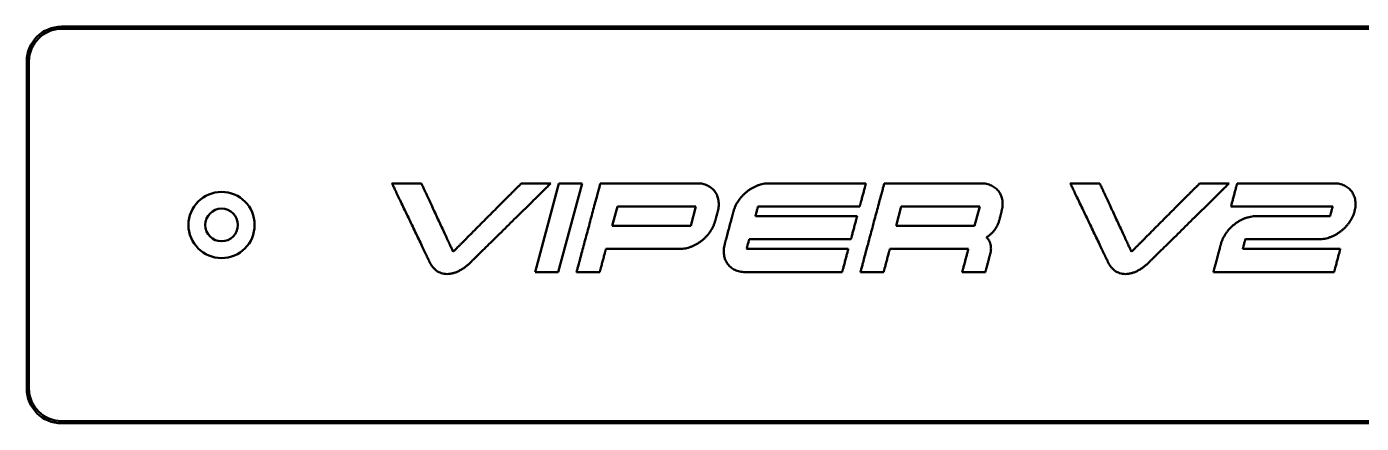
# Model space of a CAD drawing. Header units: millimetres. Extents: x 15 to 962, y -15 to 456.
# Drawn here: x 139.7 to 323.3, y 143 to 197.6 of the extents above; entities that cross this region are included whole.
import ezdxf

# ---------------------------------------------------------------- set-up
doc = ezdxf.new("R2010")
doc.units = ezdxf.units.MM
doc.layers.add('외형선(ISO)', color=7, linetype='Continuous', lineweight=50)

msp = doc.modelspace()

# ---------------------------------------------------------------- linework, layer by layer
at = {"layer": '외형선(ISO)', "color": 4}
for p, q in [((364.53, 197.61), (144.53, 197.61)), ((144.53, 197.31), (364.53, 197.31)), ((139.73, 192.81), (139.73, 147.81)), ((140.03, 147.81), (140.03, 192.81)), ((189.96, 176.04), (194.01, 176.04)), ((207.76, 176.04), (211.81, 176.04)), ((209.64, 163.82), (212.91, 176.04)), ((216.1, 176.04), (212.83, 163.82)), ((212.91, 176.04), (216.1, 176.04)), ((218.62, 176.04), (231.95, 176.04)), ((241.82, 176.04), (255.14, 176.04)), ((257.66, 176.04), (270.99, 176.04)), ((283.25, 176.04), (287.3, 176.04)), ((301.05, 176.04), (305.1, 176.04)), ((306.2, 176.04), (319.53, 176.04)), ((220.96, 172.86), (220.24, 170.2)), ((231.76, 172.86), (220.96, 172.86)), ((231.05, 170.2), (231.76, 172.86)), ((254.29, 172.86), (240.3, 172.86)), ((260, 172.86), (259.29, 170.2)), ((270.8, 172.86), (260, 172.86)), ((270.09, 170.2), (270.8, 172.86)), ((319.34, 172.86), (305.35, 172.86)), ((239.94, 171.53), (253.93, 171.53)), ((308.84, 171.53), (318.98, 171.53)), ((220.24, 170.2), (231.05, 170.2)), ((259.29, 170.2), (270.09, 170.2)), ((253.08, 168.34), (239.09, 168.34)), ((317.46, 168.34), (307.33, 168.34)), ((229.53, 167.01), (219.39, 167.01)), ((238.73, 167.01), (252.72, 167.01)), ((269.23, 167.01), (258.43, 167.01)), ((306.97, 167.01), (320.38, 167.01)), ((212.83, 163.82), (209.64, 163.82)), ((218.54, 163.82), (215.35, 163.82)), ((251.87, 163.82), (238.54, 163.82)), ((257.58, 163.82), (254.39, 163.82)), ((271.57, 163.82), (268.38, 163.82)), ((319.53, 163.82), (302.93, 163.82)), ((364.53, 143.31), (144.53, 143.31)), ((144.53, 143.01), (364.53, 143.01))]:
    msp.add_line(p, q, dxfattribs=at)
for radius in [4.55, 2.25]:
    msp.add_circle((166.53, 170.31), radius, dxfattribs=at)
for centre, radius, start, end in [((144.53, 192.81), 4.8, 90, 180), ((144.53, 192.81), 4.5, 90, 180), ((144.53, 147.81), 4.8, 180, 270), ((144.53, 147.81), 4.5, 180, 270)]:
    msp.add_arc(centre, radius, start, end, dxfattribs=at)
for points, knots in [([(195.18, 165.13), (195.18, 165.14), (195.16, 165.18), (195.12, 165.27), (195.05, 165.42), (194.95, 165.62), (194.83, 165.86), (194.69, 166.15), (194.54, 166.48), (194.29, 166.99), (193.96, 167.69), (193.36, 168.94), (192.57, 170.59), (191.79, 172.23), (191.19, 173.48), (190.85, 174.18), (190.61, 174.69), (190.45, 175.02), (190.31, 175.31), (190.19, 175.56), (190.1, 175.76), (190.03, 175.9), (189.99, 175.99), (189.97, 176.03), (189.96, 176.04)], [-1.209734, -1.209734, -1.209734, -1.209734, -1.206264, -1.196148, -1.17983, -1.157753, -1.13036, -1.098094, -1.061397, -1.020713, -0.929156, -0.826967, -0.604867, -0.382767, -0.280578, -0.189021, -0.148337, -0.11164, -0.079374, -0.051981, -0.029904, -0.013586, -0.00347, 0, 0, 0, 0]), ([(194.01, 176.04), (194.02, 176.03), (194.03, 176), (194.07, 175.92), (194.13, 175.79), (194.21, 175.62), (194.3, 175.41), (194.42, 175.16), (194.55, 174.88), (194.75, 174.44), (195.04, 173.83), (195.53, 172.75), (196.19, 171.33), (196.85, 169.91), (197.35, 168.83), (197.63, 168.22), (197.83, 167.78), (197.96, 167.5), (198.08, 167.25), (198.18, 167.03), (198.25, 166.86), (198.31, 166.74), (198.35, 166.66), (198.37, 166.62), (198.37, 166.61)], [-1.038741, -1.038741, -1.038741, -1.038741, -1.035762, -1.027076, -1.013064, -0.994108, -0.970587, -0.942881, -0.911371, -0.876438, -0.797822, -0.710077, -0.519371, -0.328664, -0.240919, -0.162303, -0.12737, -0.09586, -0.068155, -0.044633, -0.025677, -0.011666, -0.00298, 0, 0, 0, 0]), ([(198.37, 166.61), (198.38, 166.62), (198.41, 166.66), (198.49, 166.74), (198.62, 166.86), (198.79, 167.03), (199, 167.25), (199.25, 167.5), (199.53, 167.78), (199.97, 168.22), (200.57, 168.83), (201.65, 169.91), (203.06, 171.33), (204.48, 172.75), (205.55, 173.83), (206.16, 174.44), (206.6, 174.88), (206.88, 175.16), (207.13, 175.41), (207.34, 175.62), (207.51, 175.79), (207.64, 175.92), (207.71, 176), (207.75, 176.03), (207.76, 176.04)], [-1.330586, -1.330586, -1.330586, -1.330586, -1.326769, -1.315643, -1.297695, -1.273412, -1.243283, -1.207793, -1.16743, -1.122682, -1.021978, -0.90958, -0.665293, -0.421006, -0.308608, -0.207904, -0.163156, -0.122793, -0.087303, -0.057174, -0.032891, -0.014943, -0.003817, 0, 0, 0, 0]), ([(211.81, 176.04), (211.8, 176.03), (211.76, 175.99), (211.66, 175.9), (211.52, 175.76), (211.32, 175.56), (211.07, 175.31), (210.77, 175.02), (210.44, 174.69), (209.92, 174.18), (209.21, 173.48), (207.94, 172.23), (206.27, 170.59), (204.61, 168.94), (203.34, 167.69), (202.62, 166.99), (202.11, 166.48), (201.77, 166.15), (201.48, 165.86), (201.23, 165.62), (201.03, 165.42), (200.88, 165.27), (200.79, 165.18), (200.75, 165.14), (200.74, 165.13)], [-1.554386, -1.554386, -1.554386, -1.554386, -1.549927, -1.53693, -1.515963, -1.487596, -1.452398, -1.410939, -1.363788, -1.311513, -1.193872, -1.062569, -0.777193, -0.491817, -0.360514, -0.242873, -0.190598, -0.143447, -0.101988, -0.06679, -0.038423, -0.017456, -0.004459, 0, 0, 0, 0]), ([(215.35, 163.82), (215.35, 163.84), (215.36, 163.88), (215.39, 163.98), (215.44, 164.15), (215.49, 164.37), (215.57, 164.64), (215.66, 164.97), (215.75, 165.34), (215.91, 165.9), (216.12, 166.69), (216.49, 168.09), (216.99, 169.93), (217.48, 171.77), (217.85, 173.17), (218.07, 173.96), (218.22, 174.53), (218.32, 174.9), (218.4, 175.22), (218.48, 175.5), (218.54, 175.72), (218.58, 175.88), (218.61, 175.99), (218.62, 176.03), (218.62, 176.04)], [0, 0, 0, 0, 0.003629, 0.014206, 0.031268, 0.054353, 0.082996, 0.116735, 0.155106, 0.197647, 0.293382, 0.400234, 0.632469, 0.864704, 0.971557, 1.067292, 1.109832, 1.148204, 1.181942, 1.210586, 1.23367, 1.250733, 1.26131, 1.264939, 1.264939, 1.264939, 1.264939]), ([(231.95, 176.04), (232.08, 176.04), (232.33, 176.03), (232.7, 175.97), (233.04, 175.88), (233.36, 175.75), (233.66, 175.58), (233.93, 175.39), (234.17, 175.17), (234.37, 174.92), (234.55, 174.64), (234.69, 174.34), (234.8, 174.03), (234.87, 173.69), (234.91, 173.33), (234.9, 172.96), (234.86, 172.58), (234.8, 172.32), (234.77, 172.19)], [0, 0, 0, 0, 0.0388609, 0.0759735, 0.1116104, 0.1460458, 0.1795544, 0.2124096, 0.2448819, 0.2772374, 0.3097365, 0.3426331, 0.3761738, 0.4105988, 0.446142, 0.4830322, 0.521494, 0.561749, 0.561749, 0.561749, 0.561749]), ([(236.94, 172.19), (236.97, 172.32), (237.05, 172.59), (237.22, 172.97), (237.41, 173.34), (237.64, 173.69), (237.89, 174.03), (238.17, 174.35), (238.47, 174.64), (238.79, 174.92), (239.13, 175.17), (239.49, 175.39), (239.86, 175.58), (240.24, 175.74), (240.62, 175.87), (241.02, 175.97), (241.42, 176.03), (241.69, 176.04), (241.82, 176.04)], [0, 0, 0, 0, 0.0412843, 0.0827398, 0.1244105, 0.1663, 0.2083788, 0.2505924, 0.2928682, 0.3351224, 0.3772665, 0.4192138, 0.4608858, 0.5022196, 0.5431748, 0.5837416, 0.6239495, 0.6638761, 0.6638761, 0.6638761, 0.6638761]), ([(255.14, 176.04), (255.14, 176.04), (255.14, 176.03), (255.13, 176), (255.12, 175.96), (255.11, 175.9), (255.09, 175.83), (255.06, 175.74), (255.04, 175.65), (255, 175.5), (254.94, 175.29), (254.85, 174.93), (254.72, 174.45), (254.59, 173.97), (254.49, 173.6), (254.43, 173.4), (254.4, 173.25), (254.37, 173.15), (254.35, 173.07), (254.33, 173), (254.31, 172.94), (254.3, 172.9), (254.29, 172.87), (254.29, 172.86), (254.29, 172.86)], [0, 0, 0, 0, 0.0009466, 0.0037059, 0.0081569, 0.014179, 0.0216511, 0.0304526, 0.0404625, 0.0515599, 0.0765343, 0.1044089, 0.1649918, 0.2255747, 0.2534493, 0.2784236, 0.2895211, 0.299531, 0.3083324, 0.3158046, 0.3218266, 0.3262777, 0.329037, 0.3299836, 0.3299836, 0.3299836, 0.3299836]), ([(254.39, 163.82), (254.39, 163.84), (254.41, 163.88), (254.43, 163.98), (254.48, 164.15), (254.54, 164.37), (254.61, 164.64), (254.7, 164.97), (254.8, 165.34), (254.95, 165.9), (255.16, 166.69), (255.54, 168.09), (256.03, 169.93), (256.52, 171.77), (256.9, 173.17), (257.11, 173.96), (257.26, 174.53), (257.36, 174.9), (257.45, 175.22), (257.52, 175.5), (257.58, 175.72), (257.62, 175.88), (257.65, 175.99), (257.66, 176.03), (257.66, 176.04)], [-1.264939, -1.264939, -1.264939, -1.264939, -1.26131, -1.250733, -1.23367, -1.210586, -1.181942, -1.148204, -1.109832, -1.067292, -0.971557, -0.864704, -0.632469, -0.400234, -0.293382, -0.197647, -0.155106, -0.116735, -0.082996, -0.054353, -0.031268, -0.014206, -0.003629, 0, 0, 0, 0]), ([(270.99, 176.04), (271.12, 176.04), (271.37, 176.03), (271.74, 175.97), (272.09, 175.88), (272.41, 175.75), (272.7, 175.58), (272.97, 175.39), (273.21, 175.17), (273.42, 174.92), (273.59, 174.64), (273.74, 174.34), (273.84, 174.03), (273.92, 173.69), (273.95, 173.33), (273.94, 172.96), (273.9, 172.58), (273.84, 172.32), (273.81, 172.19)], [-0.5617304, -0.5617304, -0.5617304, -0.5617304, -0.5228698, -0.4857584, -0.4501231, -0.4156897, -0.3821834, -0.3493305, -0.3168605, -0.2845071, -0.2520097, -0.2191145, -0.1855747, -0.1511503, -0.1156072, -0.078717, -0.0402552, 0, 0, 0, 0]), ([(288.47, 165.13), (288.47, 165.14), (288.45, 165.18), (288.4, 165.27), (288.34, 165.42), (288.24, 165.62), (288.12, 165.86), (287.98, 166.15), (287.83, 166.48), (287.58, 166.99), (287.25, 167.69), (286.65, 168.94), (285.86, 170.59), (285.08, 172.23), (284.48, 173.48), (284.14, 174.18), (283.9, 174.69), (283.74, 175.02), (283.6, 175.31), (283.48, 175.56), (283.39, 175.76), (283.32, 175.9), (283.28, 175.99), (283.26, 176.03), (283.25, 176.04)], [0, 0, 0, 0, 0.00347, 0.013586, 0.029904, 0.051981, 0.079374, 0.11164, 0.148337, 0.189021, 0.280578, 0.382767, 0.604867, 0.826967, 0.929156, 1.020713, 1.061397, 1.098094, 1.13036, 1.157753, 1.17983, 1.196148, 1.206264, 1.209734, 1.209734, 1.209734, 1.209734]), ([(287.3, 176.04), (287.31, 176.03), (287.32, 176), (287.36, 175.92), (287.42, 175.79), (287.5, 175.62), (287.59, 175.41), (287.71, 175.16), (287.84, 174.88), (288.04, 174.44), (288.32, 173.83), (288.82, 172.75), (289.48, 171.33), (290.14, 169.91), (290.64, 168.83), (290.92, 168.22), (291.12, 167.78), (291.25, 167.5), (291.37, 167.25), (291.47, 167.03), (291.54, 166.86), (291.6, 166.74), (291.64, 166.66), (291.65, 166.62), (291.66, 166.61)], [0, 0, 0, 0, 0.00298, 0.011666, 0.025677, 0.044633, 0.068155, 0.09586, 0.12737, 0.162303, 0.240919, 0.328664, 0.519371, 0.710077, 0.797822, 0.876438, 0.911371, 0.942881, 0.970587, 0.994108, 1.013064, 1.027076, 1.035762, 1.038741, 1.038741, 1.038741, 1.038741]), ([(291.66, 166.61), (291.67, 166.62), (291.7, 166.66), (291.78, 166.74), (291.91, 166.86), (292.08, 167.03), (292.29, 167.25), (292.54, 167.5), (292.82, 167.78), (293.26, 168.22), (293.86, 168.83), (294.94, 169.91), (296.35, 171.33), (297.77, 172.75), (298.84, 173.83), (299.45, 174.44), (299.89, 174.88), (300.17, 175.16), (300.42, 175.41), (300.63, 175.62), (300.8, 175.79), (300.93, 175.92), (301, 176), (301.04, 176.03), (301.05, 176.04)], [0, 0, 0, 0, 0.003817, 0.014943, 0.032891, 0.057174, 0.087303, 0.122793, 0.163156, 0.207904, 0.308608, 0.421006, 0.665293, 0.90958, 1.021978, 1.122682, 1.16743, 1.207793, 1.243283, 1.273412, 1.297695, 1.315643, 1.326769, 1.330586, 1.330586, 1.330586, 1.330586]), ([(305.1, 176.04), (305.09, 176.03), (305.05, 175.99), (304.95, 175.9), (304.81, 175.76), (304.61, 175.56), (304.36, 175.31), (304.06, 175.02), (303.73, 174.69), (303.21, 174.18), (302.5, 173.48), (301.23, 172.23), (299.56, 170.59), (297.9, 168.94), (296.63, 167.69), (295.91, 166.99), (295.4, 166.48), (295.06, 166.15), (294.77, 165.86), (294.52, 165.62), (294.32, 165.42), (294.17, 165.27), (294.08, 165.18), (294.04, 165.14), (294.03, 165.13)], [0, 0, 0, 0, 0.004459, 0.017456, 0.038423, 0.06679, 0.101988, 0.143447, 0.190598, 0.242873, 0.360514, 0.491817, 0.777193, 1.062569, 1.193872, 1.311513, 1.363788, 1.410939, 1.452398, 1.487596, 1.515963, 1.53693, 1.549927, 1.554386, 1.554386, 1.554386, 1.554386]), ([(305.35, 172.86), (305.35, 172.86), (305.35, 172.87), (305.36, 172.9), (305.37, 172.94), (305.39, 173), (305.41, 173.07), (305.43, 173.15), (305.45, 173.25), (305.49, 173.4), (305.55, 173.6), (305.65, 173.97), (305.78, 174.45), (305.9, 174.93), (306, 175.29), (306.06, 175.5), (306.1, 175.65), (306.12, 175.74), (306.15, 175.83), (306.16, 175.9), (306.18, 175.96), (306.19, 176), (306.2, 176.03), (306.2, 176.04), (306.2, 176.04)], [-0.3299836, -0.3299836, -0.3299836, -0.3299836, -0.329037, -0.3262777, -0.3218266, -0.3158046, -0.3083324, -0.299531, -0.2895211, -0.2784236, -0.2534493, -0.2255747, -0.1649918, -0.1044089, -0.0765343, -0.0515599, -0.0404625, -0.0304526, -0.0216511, -0.014179, -0.0081569, -0.0037059, -0.0009466, 0, 0, 0, 0]), ([(319.53, 176.04), (319.66, 176.04), (319.91, 176.03), (320.28, 175.97), (320.62, 175.88), (320.94, 175.75), (321.24, 175.58), (321.51, 175.39), (321.75, 175.17), (321.95, 174.92), (322.13, 174.64), (322.27, 174.34), (322.38, 174.03), (322.45, 173.69), (322.49, 173.33), (322.48, 172.96), (322.44, 172.58), (322.38, 172.32), (322.35, 172.19)], [-0.5617304, -0.5617304, -0.5617304, -0.5617304, -0.5228698, -0.4857584, -0.4501231, -0.4156897, -0.3821834, -0.3493305, -0.3168605, -0.2845071, -0.2520097, -0.2191145, -0.1855747, -0.1511503, -0.1156072, -0.078717, -0.0402552, 0, 0, 0, 0]), ([(240.3, 172.86), (240.3, 172.85), (240.3, 172.85), (240.3, 172.84), (240.29, 172.82), (240.28, 172.8), (240.28, 172.77), (240.27, 172.73), (240.26, 172.69), (240.24, 172.63), (240.22, 172.54), (240.18, 172.39), (240.12, 172.19), (240.07, 171.99), (240.03, 171.84), (240.01, 171.75), (239.99, 171.69), (239.98, 171.65), (239.97, 171.62), (239.96, 171.59), (239.95, 171.56), (239.95, 171.54), (239.95, 171.53), (239.94, 171.53), (239.94, 171.53)], [0, 0, 0, 0, 0.0003944, 0.0015441, 0.0033987, 0.0059079, 0.0090214, 0.0126886, 0.0168595, 0.0214834, 0.0318895, 0.0435039, 0.068747, 0.09399, 0.1056044, 0.1160105, 0.1206345, 0.1248053, 0.1284725, 0.131586, 0.1340952, 0.1359498, 0.1370995, 0.1374939, 0.1374939, 0.1374939, 0.1374939]), ([(318.98, 171.53), (318.98, 171.53), (318.98, 171.53), (318.99, 171.54), (318.99, 171.56), (319, 171.59), (319.01, 171.62), (319.01, 171.65), (319.03, 171.69), (319.04, 171.75), (319.07, 171.84), (319.11, 171.99), (319.16, 172.19), (319.21, 172.39), (319.25, 172.54), (319.28, 172.63), (319.29, 172.69), (319.3, 172.73), (319.31, 172.77), (319.32, 172.8), (319.33, 172.82), (319.33, 172.84), (319.34, 172.85), (319.34, 172.85), (319.34, 172.86)], [-0.1374939, -0.1374939, -0.1374939, -0.1374939, -0.1370995, -0.1359498, -0.1340952, -0.131586, -0.1284725, -0.1248053, -0.1206345, -0.1160105, -0.1056044, -0.09399, -0.068747, -0.0435039, -0.0318895, -0.0214834, -0.0168595, -0.0126886, -0.0090214, -0.0059079, -0.0033987, -0.0015441, -0.0003944, 0, 0, 0, 0]), ([(234.41, 170.86), (234.37, 170.73), (234.29, 170.47), (234.13, 170.08), (233.94, 169.72), (233.71, 169.36), (233.46, 169.02), (233.18, 168.71), (232.88, 168.41), (232.56, 168.14), (232.22, 167.89), (231.86, 167.67), (231.49, 167.47), (231.11, 167.31), (230.72, 167.18), (230.33, 167.09), (229.93, 167.02), (229.66, 167.02), (229.53, 167.01)], [0, 0, 0, 0, 0.0412974, 0.0827637, 0.1244432, 0.1663395, 0.2084236, 0.250641, 0.2929195, 0.3351754, 0.3773204, 0.4192681, 0.4609401, 0.5022738, 0.5432287, 0.5837954, 0.6240033, 0.6639298, 0.6639298, 0.6639298, 0.6639298]), ([(234.77, 172.19), (234.77, 172.19), (234.77, 172.19), (234.76, 172.17), (234.76, 172.16), (234.75, 172.13), (234.74, 172.1), (234.73, 172.07), (234.72, 172.03), (234.71, 171.97), (234.68, 171.88), (234.64, 171.73), (234.59, 171.53), (234.54, 171.33), (234.5, 171.18), (234.47, 171.09), (234.46, 171.03), (234.44, 170.99), (234.44, 170.95), (234.43, 170.92), (234.42, 170.9), (234.42, 170.88), (234.41, 170.87), (234.41, 170.86), (234.41, 170.86)], [0, 0, 0, 0, 0.0003944, 0.0015441, 0.0033987, 0.0059079, 0.0090214, 0.0126886, 0.0168595, 0.0214834, 0.0318895, 0.0435039, 0.068747, 0.09399, 0.1056044, 0.1160105, 0.1206345, 0.1248053, 0.1284725, 0.131586, 0.1340952, 0.1359498, 0.1370995, 0.1374939, 0.1374939, 0.1374939, 0.1374939]), ([(235.73, 167.68), (235.73, 167.68), (235.73, 167.7), (235.74, 167.73), (235.76, 167.79), (235.78, 167.88), (235.81, 167.98), (235.84, 168.1), (235.87, 168.23), (235.93, 168.44), (236.01, 168.74), (236.15, 169.25), (236.33, 169.93), (236.51, 170.61), (236.65, 171.13), (236.73, 171.42), (236.79, 171.63), (236.82, 171.77), (236.85, 171.89), (236.88, 171.99), (236.9, 172.07), (236.92, 172.13), (236.93, 172.17), (236.93, 172.19), (236.94, 172.19)], [0, 0, 0, 0, 0.001341, 0.00525, 0.0115557, 0.0200869, 0.0306725, 0.0431412, 0.0573219, 0.0730434, 0.1084237, 0.1479128, 0.2337387, 0.3195647, 0.3590538, 0.3944341, 0.4101556, 0.4243363, 0.436805, 0.4473906, 0.4559218, 0.4622275, 0.4661365, 0.4674775, 0.4674775, 0.4674775, 0.4674775]), ([(253.93, 171.53), (253.93, 171.52), (253.93, 171.51), (253.92, 171.49), (253.91, 171.44), (253.9, 171.39), (253.88, 171.31), (253.85, 171.23), (253.83, 171.13), (253.79, 170.98), (253.73, 170.78), (253.64, 170.41), (253.51, 169.93), (253.38, 169.45), (253.28, 169.09), (253.22, 168.88), (253.19, 168.73), (253.16, 168.64), (253.14, 168.55), (253.12, 168.48), (253.1, 168.42), (253.09, 168.38), (253.08, 168.36), (253.08, 168.34), (253.08, 168.34)], [0, 0, 0, 0, 0.0009466, 0.0037059, 0.0081569, 0.014179, 0.0216511, 0.0304526, 0.0404625, 0.0515599, 0.0765343, 0.1044089, 0.1649918, 0.2255747, 0.2534493, 0.2784236, 0.2895211, 0.299531, 0.3083324, 0.3158046, 0.3218266, 0.3262777, 0.329037, 0.3299836, 0.3299836, 0.3299836, 0.3299836]), ([(273.45, 170.86), (273.44, 170.81), (273.4, 170.69), (273.34, 170.52), (273.27, 170.35), (273.17, 170.14), (273.02, 169.88), (272.81, 169.58), (272.58, 169.3), (272.32, 169.05), (272.04, 168.81), (271.84, 168.67), (271.74, 168.61)], [-0.2894913, -0.2894913, -0.2894913, -0.2894913, -0.2714672, -0.2534727, -0.2354874, -0.2174954, -0.1814581, -0.1452985, -0.1090169, -0.0726546, -0.0362842, 0, 0, 0, 0]), ([(273.81, 172.19), (273.81, 172.19), (273.81, 172.19), (273.81, 172.17), (273.8, 172.16), (273.79, 172.13), (273.79, 172.1), (273.78, 172.07), (273.77, 172.03), (273.75, 171.97), (273.73, 171.88), (273.69, 171.73), (273.63, 171.53), (273.58, 171.33), (273.54, 171.18), (273.51, 171.09), (273.5, 171.03), (273.49, 170.99), (273.48, 170.95), (273.47, 170.92), (273.46, 170.9), (273.46, 170.88), (273.46, 170.87), (273.45, 170.86), (273.45, 170.86)], [-0.1374939, -0.1374939, -0.1374939, -0.1374939, -0.1370995, -0.1359498, -0.1340952, -0.131586, -0.1284725, -0.1248053, -0.1206345, -0.1160105, -0.1056044, -0.09399, -0.068747, -0.0435039, -0.0318895, -0.0214834, -0.0168595, -0.0126886, -0.0090214, -0.0059079, -0.0033987, -0.0015441, -0.0003944, 0, 0, 0, 0]), ([(303.96, 167.68), (304, 167.81), (304.08, 168.07), (304.24, 168.45), (304.44, 168.82), (304.66, 169.18), (304.91, 169.51), (305.19, 169.83), (305.49, 170.13), (305.82, 170.4), (306.16, 170.65), (306.51, 170.87), (306.88, 171.07), (307.26, 171.23), (307.65, 171.36), (308.04, 171.45), (308.44, 171.52), (308.71, 171.52), (308.84, 171.53)], [-0.6638573, -0.6638573, -0.6638573, -0.6638573, -0.6225677, -0.5811087, -0.5394362, -0.4975465, -0.4554687, -0.4132571, -0.3709841, -0.3287332, -0.2865927, -0.2446492, -0.2029807, -0.1616502, -0.1206977, -0.0801329, -0.0399262, 0, 0, 0, 0]), ([(322.35, 172.19), (322.31, 172.06), (322.23, 171.8), (322.07, 171.41), (321.87, 171.04), (321.65, 170.69), (321.39, 170.35), (321.12, 170.04), (320.81, 169.74), (320.49, 169.47), (320.15, 169.22), (319.8, 168.99), (319.43, 168.8), (319.05, 168.64), (318.66, 168.51), (318.26, 168.41), (317.86, 168.35), (317.6, 168.34), (317.46, 168.34)], [-0.6639037, -0.6639037, -0.6639037, -0.6639037, -0.6226065, -0.5811406, -0.5394619, -0.4975667, -0.4554842, -0.4132687, -0.3709925, -0.328739, -0.2865966, -0.2446516, -0.2029821, -0.1616508, -0.120698, -0.080133, -0.0399262, 0, 0, 0, 0]), ([(238.54, 163.82), (238.42, 163.83), (238.16, 163.84), (237.79, 163.9), (237.45, 163.99), (237.13, 164.12), (236.83, 164.28), (236.57, 164.48), (236.33, 164.7), (236.12, 164.95), (235.94, 165.23), (235.8, 165.52), (235.69, 165.84), (235.62, 166.18), (235.59, 166.54), (235.59, 166.91), (235.63, 167.29), (235.69, 167.55), (235.73, 167.68)], [0, 0, 0, 0, 0.0388609, 0.0759734, 0.1116102, 0.1460455, 0.1795539, 0.2124089, 0.2448812, 0.2772368, 0.3097365, 0.3426341, 0.3761766, 0.4106042, 0.4461509, 0.4830457, 0.5215134, 0.5617757, 0.5617757, 0.5617757, 0.5617757]), ([(239.09, 168.34), (239.09, 168.34), (239.09, 168.33), (239.09, 168.32), (239.08, 168.31), (239.07, 168.28), (239.07, 168.25), (239.06, 168.22), (239.05, 168.18), (239.03, 168.11), (239.01, 168.03), (238.97, 167.88), (238.91, 167.68), (238.86, 167.48), (238.82, 167.32), (238.8, 167.24), (238.78, 167.18), (238.77, 167.14), (238.76, 167.1), (238.75, 167.07), (238.74, 167.05), (238.74, 167.03), (238.74, 167.02), (238.73, 167.01), (238.73, 167.01)], [0, 0, 0, 0, 0.0003944, 0.0015441, 0.0033987, 0.0059079, 0.0090214, 0.0126886, 0.0168595, 0.0214834, 0.0318895, 0.0435039, 0.068747, 0.09399, 0.1056044, 0.1160105, 0.1206345, 0.1248053, 0.1284725, 0.131586, 0.1340952, 0.1359498, 0.1370995, 0.1374939, 0.1374939, 0.1374939, 0.1374939]), ([(271.74, 168.61), (271.77, 168.57), (271.84, 168.5), (271.92, 168.4), (272, 168.28), (272.08, 168.16), (272.14, 168.03), (272.2, 167.9), (272.25, 167.77), (272.28, 167.63), (272.31, 167.48), (272.33, 167.33), (272.34, 167.18), (272.35, 167.02), (272.34, 166.85), (272.32, 166.69), (272.29, 166.52), (272.26, 166.41), (272.24, 166.35)], [-0.2423984, -0.2423984, -0.2423984, -0.2423984, -0.2284529, -0.2145143, -0.2005518, -0.1865328, -0.1724229, -0.1581862, -0.1437852, -0.1291808, -0.1143327, -0.0991996, -0.0837389, -0.0679077, -0.0516622, -0.0349585, -0.0177525, 0, 0, 0, 0]), ([(302.93, 163.82), (302.93, 163.83), (302.93, 163.84), (302.94, 163.87), (302.96, 163.93), (302.97, 164), (303, 164.08), (303.02, 164.18), (303.06, 164.3), (303.1, 164.48), (303.17, 164.73), (303.29, 165.17), (303.44, 165.75), (303.6, 166.33), (303.72, 166.77), (303.78, 167.02), (303.83, 167.2), (303.86, 167.32), (303.89, 167.42), (303.91, 167.51), (303.93, 167.57), (303.95, 167.63), (303.96, 167.66), (303.96, 167.67), (303.96, 167.68)], [-0.3987516, -0.3987516, -0.3987516, -0.3987516, -0.3976078, -0.3942735, -0.3888948, -0.3816178, -0.3725884, -0.3619528, -0.3498569, -0.3364467, -0.3062677, -0.2725841, -0.1993758, -0.1261675, -0.0924839, -0.0623049, -0.0488948, -0.0367989, -0.0261632, -0.0171339, -0.0098568, -0.0044782, -0.0011439, 0, 0, 0, 0]), ([(307.33, 168.34), (307.33, 168.34), (307.32, 168.33), (307.32, 168.32), (307.32, 168.31), (307.31, 168.28), (307.3, 168.25), (307.29, 168.22), (307.28, 168.18), (307.27, 168.11), (307.24, 168.03), (307.2, 167.88), (307.15, 167.68), (307.09, 167.48), (307.05, 167.32), (307.03, 167.24), (307.01, 167.18), (307, 167.14), (306.99, 167.1), (306.99, 167.07), (306.98, 167.05), (306.97, 167.03), (306.97, 167.02), (306.97, 167.01), (306.97, 167.01)], [-0.1374939, -0.1374939, -0.1374939, -0.1374939, -0.1370995, -0.1359498, -0.1340952, -0.131586, -0.1284725, -0.1248053, -0.1206345, -0.1160105, -0.1056044, -0.09399, -0.068747, -0.0435039, -0.0318895, -0.0214834, -0.0168595, -0.0126886, -0.0090214, -0.0059079, -0.0033987, -0.0015441, -0.0003944, 0, 0, 0, 0]), ([(219.39, 167.01), (219.39, 167.01), (219.39, 167), (219.38, 166.97), (219.37, 166.93), (219.35, 166.87), (219.33, 166.8), (219.31, 166.71), (219.28, 166.62), (219.24, 166.47), (219.19, 166.26), (219.09, 165.9), (218.96, 165.42), (218.83, 164.94), (218.74, 164.57), (218.68, 164.37), (218.64, 164.22), (218.62, 164.12), (218.59, 164.04), (218.57, 163.97), (218.56, 163.91), (218.55, 163.87), (218.54, 163.84), (218.54, 163.83), (218.54, 163.82)], [0, 0, 0, 0, 0.0009466, 0.0037059, 0.0081569, 0.014179, 0.0216511, 0.0304526, 0.0404625, 0.0515599, 0.0765343, 0.1044089, 0.1649918, 0.2255747, 0.2534493, 0.2784236, 0.2895211, 0.299531, 0.3083324, 0.3158046, 0.3218266, 0.3262777, 0.329037, 0.3299836, 0.3299836, 0.3299836, 0.3299836]), ([(252.72, 167.01), (252.72, 167.01), (252.72, 167), (252.71, 166.97), (252.7, 166.93), (252.69, 166.87), (252.67, 166.8), (252.64, 166.71), (252.62, 166.62), (252.58, 166.47), (252.52, 166.26), (252.43, 165.9), (252.3, 165.42), (252.17, 164.94), (252.07, 164.57), (252.02, 164.37), (251.98, 164.22), (251.95, 164.12), (251.93, 164.04), (251.91, 163.97), (251.89, 163.91), (251.88, 163.87), (251.87, 163.84), (251.87, 163.83), (251.87, 163.82)], [0, 0, 0, 0, 0.0009466, 0.0037059, 0.0081569, 0.014179, 0.0216511, 0.0304526, 0.0404625, 0.0515599, 0.0765343, 0.1044089, 0.1649918, 0.2255747, 0.2534493, 0.2784236, 0.2895211, 0.299531, 0.3083324, 0.3158046, 0.3218266, 0.3262777, 0.329037, 0.3299836, 0.3299836, 0.3299836, 0.3299836]), ([(258.43, 167.01), (258.43, 167.01), (258.43, 167), (258.42, 166.97), (258.41, 166.93), (258.39, 166.87), (258.38, 166.8), (258.35, 166.71), (258.33, 166.62), (258.29, 166.47), (258.23, 166.26), (258.13, 165.9), (258.01, 165.42), (257.88, 164.94), (257.78, 164.57), (257.72, 164.37), (257.68, 164.22), (257.66, 164.12), (257.64, 164.04), (257.62, 163.97), (257.6, 163.91), (257.59, 163.87), (257.58, 163.84), (257.58, 163.83), (257.58, 163.82)], [-0.3299836, -0.3299836, -0.3299836, -0.3299836, -0.329037, -0.3262777, -0.3218266, -0.3158046, -0.3083324, -0.299531, -0.2895211, -0.2784236, -0.2534493, -0.2255747, -0.1649918, -0.1044089, -0.0765343, -0.0515599, -0.0404625, -0.0304526, -0.0216511, -0.014179, -0.0081569, -0.0037059, -0.0009466, 0, 0, 0, 0]), ([(268.38, 163.82), (268.38, 163.83), (268.38, 163.84), (268.39, 163.87), (268.4, 163.91), (268.42, 163.97), (268.44, 164.04), (268.46, 164.12), (268.49, 164.22), (268.53, 164.37), (268.58, 164.57), (268.68, 164.94), (268.81, 165.42), (268.94, 165.9), (269.03, 166.26), (269.09, 166.47), (269.13, 166.62), (269.15, 166.71), (269.18, 166.8), (269.2, 166.87), (269.21, 166.93), (269.22, 166.97), (269.23, 167), (269.23, 167.01), (269.23, 167.01)], [-0.3299836, -0.3299836, -0.3299836, -0.3299836, -0.329037, -0.3262777, -0.3218266, -0.3158046, -0.3083324, -0.299531, -0.2895211, -0.2784236, -0.2534493, -0.2255747, -0.1649918, -0.1044089, -0.0765343, -0.0515599, -0.0404625, -0.0304526, -0.0216511, -0.014179, -0.0081569, -0.0037059, -0.0009466, 0, 0, 0, 0]), ([(272.24, 166.35), (272.24, 166.35), (272.24, 166.34), (272.24, 166.32), (272.23, 166.28), (272.21, 166.24), (272.2, 166.18), (272.18, 166.11), (272.16, 166.04), (272.13, 165.92), (272.09, 165.76), (272.01, 165.47), (271.91, 165.09), (271.8, 164.71), (271.73, 164.42), (271.68, 164.25), (271.65, 164.14), (271.63, 164.06), (271.61, 163.99), (271.6, 163.94), (271.59, 163.89), (271.58, 163.86), (271.57, 163.84), (271.57, 163.83), (271.57, 163.82)], [-0.2612577, -0.2612577, -0.2612577, -0.2612577, -0.2605083, -0.2583237, -0.2547996, -0.2500318, -0.2441159, -0.2371475, -0.2292224, -0.2204362, -0.2006633, -0.1785942, -0.1306289, -0.0826636, -0.0605944, -0.0408215, -0.0320353, -0.0241102, -0.0171418, -0.0112259, -0.0064581, -0.002934, -0.0007495, 0, 0, 0, 0]), ([(320.38, 167.01), (320.38, 167.01), (320.38, 167), (320.37, 166.97), (320.36, 166.93), (320.35, 166.87), (320.33, 166.8), (320.3, 166.71), (320.28, 166.62), (320.24, 166.47), (320.18, 166.26), (320.08, 165.9), (319.96, 165.42), (319.83, 164.94), (319.73, 164.57), (319.67, 164.37), (319.63, 164.22), (319.61, 164.12), (319.59, 164.04), (319.57, 163.97), (319.55, 163.91), (319.54, 163.87), (319.53, 163.84), (319.53, 163.83), (319.53, 163.82)], [-0.3299836, -0.3299836, -0.3299836, -0.3299836, -0.329037, -0.3262777, -0.3218266, -0.3158046, -0.3083324, -0.299531, -0.2895211, -0.2784236, -0.2534493, -0.2255747, -0.1649918, -0.1044089, -0.0765343, -0.0515599, -0.0404625, -0.0304526, -0.0216511, -0.014179, -0.0081569, -0.0037059, -0.0009466, 0, 0, 0, 0]), ([(200.74, 165.13), (200.63, 165.02), (200.4, 164.81), (200.04, 164.52), (199.65, 164.25), (199.25, 164.02), (198.84, 163.82), (198.42, 163.68), (197.99, 163.58), (197.55, 163.55), (197.14, 163.58), (196.75, 163.67), (196.4, 163.82), (196.08, 164.01), (195.81, 164.25), (195.56, 164.52), (195.35, 164.81), (195.24, 165.02), (195.18, 165.13)], [-0.6642697, -0.6642697, -0.6642697, -0.6642697, -0.6178595, -0.5710344, -0.5242492, -0.4778907, -0.4322506, -0.3874899, -0.3435943, -0.3003224, -0.2581105, -0.2186934, -0.1811028, -0.1445377, -0.1084094, -0.0723531, -0.036211, 0, 0, 0, 0]), ([(294.03, 165.13), (293.92, 165.02), (293.69, 164.81), (293.33, 164.52), (292.94, 164.25), (292.54, 164.02), (292.13, 163.82), (291.71, 163.68), (291.28, 163.58), (290.84, 163.55), (290.43, 163.58), (290.04, 163.67), (289.69, 163.82), (289.37, 164.01), (289.1, 164.25), (288.85, 164.52), (288.64, 164.81), (288.53, 165.02), (288.47, 165.13)], [0, 0, 0, 0, 0.0464103, 0.0932353, 0.1400206, 0.1863791, 0.2320192, 0.2767798, 0.3206755, 0.3639474, 0.4061593, 0.4455764, 0.483167, 0.5197321, 0.5558604, 0.5919167, 0.6280587, 0.6642697, 0.6642697, 0.6642697, 0.6642697])]:
    msp.add_open_spline(points, degree=3, knots=knots, dxfattribs=at)

doc.saveas('drawing.dxf')
